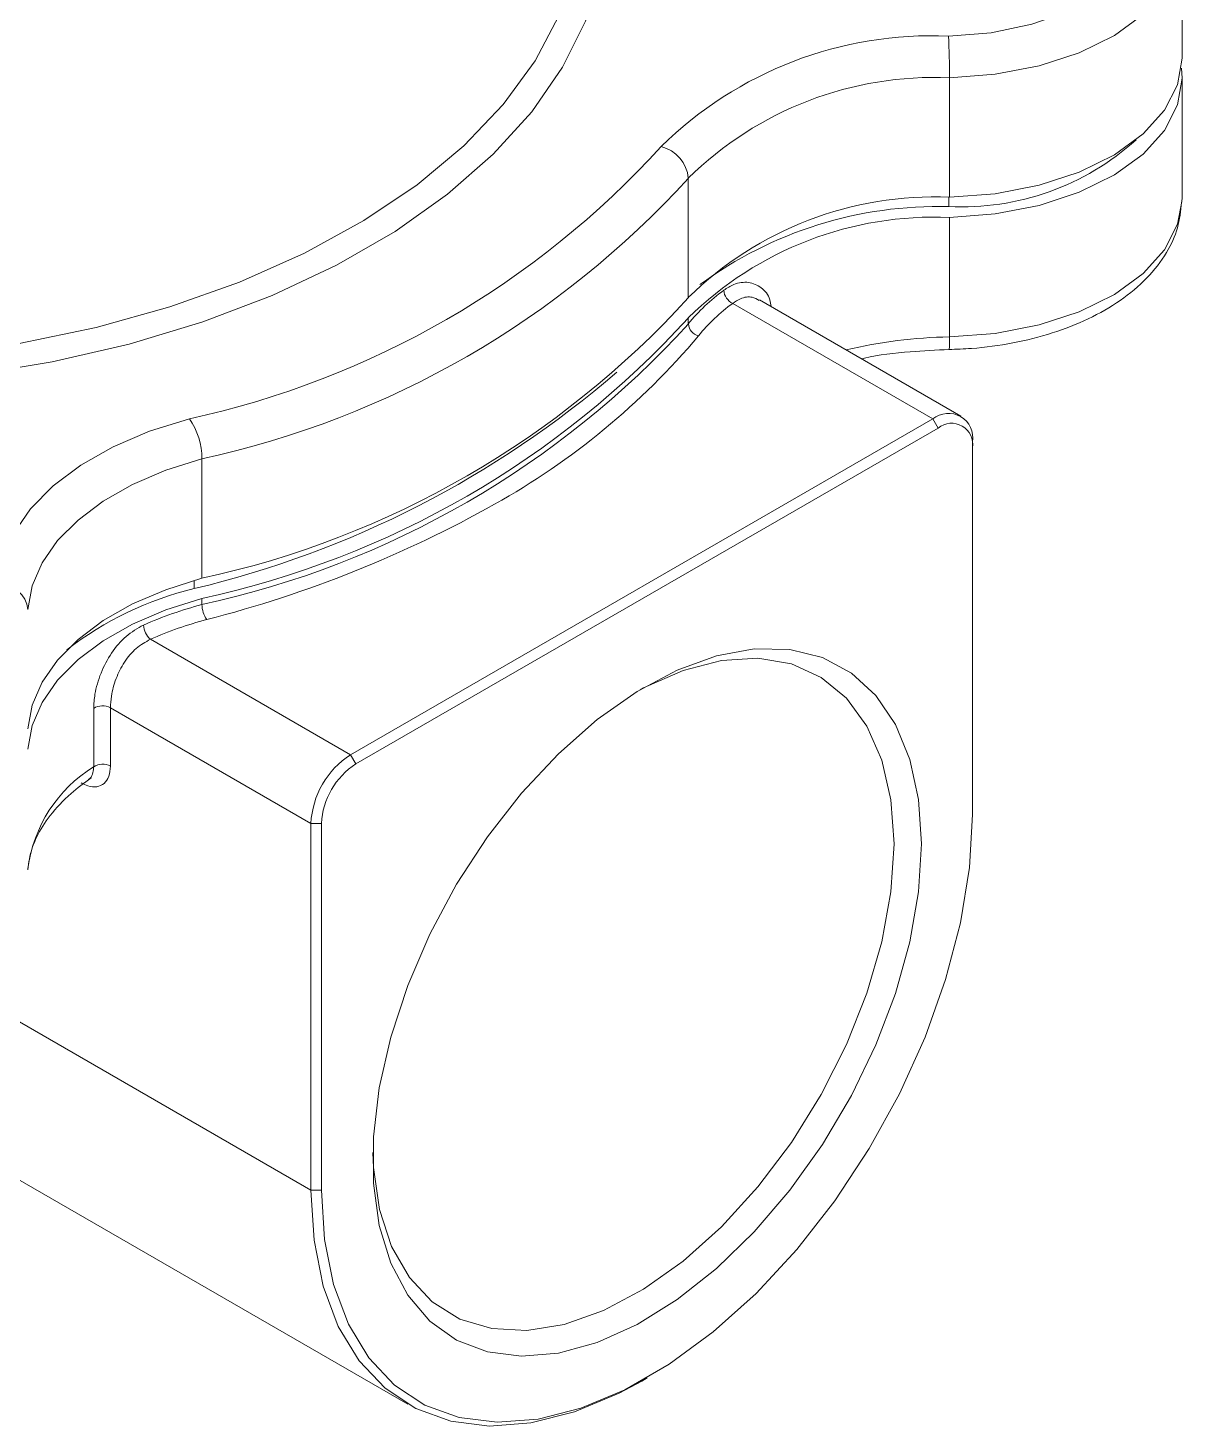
# Model space of a CAD drawing. Header units: millimetres. Extents: x 57 to 386, y 23 to 272.
# Drawn here: x 238.02 to 268.85, y 22.52 to 59.89 of the extents above; entities that cross this region are included whole.
import ezdxf

# ---------------------------------------------------------------- set-up
doc = ezdxf.new("R2010")
doc.units = ezdxf.units.MM

msp = doc.modelspace()

# ---------------------------------------------------------------- linework, layer by layer
at = {"color": 7, "lineweight": 5}
for p, q in [((268.853, 59.083), (268.853, 62.276)), ((262.64, 58.557), (262.64, 55.365)), ((268.853, 55.351), (268.853, 58.544)), ((255.662, 52.681), (255.662, 55.874)), ((268.851, 55.254), (268.853, 55.351)), ((262.64, 51.633), (262.64, 54.826)), ((262.196, 49.441), (256.847, 52.528)), ((262.946, 49.515), (257.561, 52.624)), ((255.662, 51.979), (255.662, 52.142)), ((246.639, 40.46), (262.196, 49.441)), ((262.196, 49.441), (262.337, 49.196)), ((262.337, 49.196), (246.781, 40.216)), ((263.256, 48.828), (263.256, 48.665)), ((263.256, 38.867), (263.256, 48.665)), ((242.668, 48.372), (242.668, 45.179)), ((242.668, 44.477), (242.668, 44.64)), ((241.291, 43.548), (246.639, 40.46)), ((239.774, 40.143), (239.774, 41.703)), ((245.579, 38.623), (240.22, 41.717)), ((240.22, 41.717), (240.22, 40.157)), ((246.781, 40.216), (246.639, 40.46)), ((245.861, 38.623), (245.579, 38.623)), ((245.579, 28.825), (245.579, 38.623)), ((245.861, 38.623), (245.861, 28.825)), ((234.91, 30.756), (248.168, 23.102)), ((245.861, 28.825), (245.579, 28.825)), ((254.419, 23.721), (254.56, 23.803))]:
    msp.add_line(p, q, dxfattribs=at)
at = {"color": 8, "lineweight": 5}
for p, q in [((262.622, 55.114), (262.622, 55.364)), ((242.458, 44.902), (242.458, 45.121)), ((245.579, 28.825), (235.795, 34.473))]:
    msp.add_line(p, q, dxfattribs=at)
at = {"color": 8, "lineweight": 5, "flags": 128}
for points in [[(251.346, 68.372), (251.917, 67.619), (252.635, 66.407), (253.136, 65.159), (253.416, 63.889), (253.473, 62.608), (253.304, 61.331), (252.913, 60.071), (252.302, 58.839), (251.479, 57.65), (250.452, 56.515), (249.231, 55.445), (247.829, 54.453), (246.26, 53.547), (244.541, 52.738), (242.689, 52.033), (240.722, 51.44), (238.662, 50.965), (236.529, 50.613), (235.032, 50.443)], [(234.131, 51.007), (235.658, 51.147), (237.782, 51.453), (239.84, 51.883), (241.81, 52.434), (243.672, 53.098), (245.406, 53.869), (246.993, 54.74), (248.417, 55.699), (249.662, 56.739), (250.716, 57.846), (251.566, 59.011), (252.205, 60.219), (252.625, 61.459), (252.822, 62.718), (252.794, 63.981), (252.541, 65.236), (252.183, 66.214)], [(262.612, 59.672), (263.754, 59.764), (264.84, 59.988), (265.824, 60.334), (266.666, 60.789), (267.33, 61.333), (267.789, 61.944), (268.023, 62.596), (268.023, 63.262), (267.789, 63.913), (267.33, 64.524), (266.666, 65.068), (266.297, 65.291)], [(268.853, 62.276), (268.735, 61.566), (268.384, 60.883), (267.815, 60.251), (267.047, 59.693), (266.108, 59.229), (265.034, 58.878), (263.864, 58.651), (262.64, 58.557)], [(262.64, 51.633), (263.864, 51.727), (265.034, 51.954), (266.108, 52.305), (267.047, 52.768), (267.815, 53.326), (268.384, 53.959), (268.735, 54.642), (268.851, 55.254)]]:
    msp.add_lwpolyline(points, dxfattribs=at)
at = {"color": 7, "lineweight": 5, "flags": 128}
for points in [[(268.853, 59.083), (268.735, 58.373), (268.384, 57.69), (267.815, 57.058), (267.047, 56.5), (266.108, 56.037), (265.034, 55.685), (263.864, 55.458), (262.64, 55.365)], [(262.64, 54.826), (263.864, 54.92), (265.034, 55.146), (266.108, 55.498), (267.047, 55.961), (267.815, 56.519), (268.384, 57.151), (268.735, 57.835), (268.853, 58.544), (268.836, 58.813)], [(237.219, 45.013), (237.346, 45.71), (237.638, 46.389), (238.089, 47.039), (238.69, 47.647), (239.43, 48.201), (240.295, 48.692), (241.269, 49.109), (242.333, 49.445)], [(242.668, 48.372), (241.7, 48.067), (240.815, 47.687), (240.029, 47.241), (239.356, 46.737), (238.809, 46.185), (238.4, 45.594), (238.134, 44.976), (238.019, 44.344)], [(242.668, 45.179), (241.7, 44.874), (240.815, 44.495), (240.029, 44.049), (239.356, 43.545), (238.809, 42.992), (238.4, 42.401), (238.134, 41.784), (238.019, 41.151)], [(238.019, 40.612), (238.134, 41.245), (238.4, 41.862), (238.809, 42.453), (239.356, 43.006), (240.029, 43.51), (240.815, 43.956), (241.7, 44.335), (242.668, 44.64)], [(261.888, 38.077), (261.81, 36.799), (261.578, 35.459), (261.195, 34.084), (260.672, 32.705), (260.018, 31.349), (259.247, 30.047), (258.377, 28.825), (257.425, 27.711), (256.413, 26.727), (255.361, 25.896), (254.291, 25.233), (253.228, 24.754), (252.192, 24.469), (251.208, 24.384), (250.294, 24.5), (249.472, 24.816), (248.758, 25.324), (248.167, 26.014), (247.713, 26.87), (247.405, 27.876), (247.249, 29.008), (247.249, 30.244), (247.405, 31.556), (247.713, 32.917), (248.167, 34.298), (248.758, 35.67), (249.472, 37.002), (250.294, 38.267), (251.208, 39.438), (252.192, 40.49), (253.228, 41.4), (254.291, 42.149), (255.361, 42.721), (256.413, 43.104), (257.425, 43.29), (258.377, 43.274), (259.247, 43.058), (260.018, 42.645), (260.672, 42.045), (261.195, 41.269), (261.578, 40.336), (261.81, 39.264), (261.888, 38.077)], [(261.158, 38.077), (261.077, 39.257), (260.834, 40.316), (260.435, 41.228), (259.89, 41.972), (259.212, 42.53), (258.416, 42.89), (257.521, 43.042), (256.548, 42.984), (255.52, 42.717), (254.461, 42.247), (254.373, 42.199)], [(245.861, 28.825), (245.943, 27.504), (246.184, 26.301), (246.582, 25.239), (247.128, 24.337), (247.812, 23.613), (248.622, 23.079), (249.543, 22.745), (250.558, 22.618), (251.646, 22.701), (252.789, 22.991), (253.965, 23.483), (255.152, 24.168), (256.328, 25.034), (257.471, 26.064), (258.56, 27.238), (259.575, 28.536), (260.495, 29.933), (261.306, 31.402), (261.99, 32.917), (262.536, 34.45), (262.934, 35.971), (263.175, 37.452), (263.256, 38.867)], [(247.232, 29.829), (247.25, 29.432), (247.413, 28.309), (247.734, 27.321), (248.208, 26.491), (248.821, 25.838), (249.56, 25.378), (250.408, 25.121), (251.345, 25.073), (252.349, 25.236), (253.395, 25.606), (254.461, 26.174), (255.52, 26.927), (256.548, 27.847), (257.521, 28.912), (258.416, 30.098), (259.212, 31.377), (259.89, 32.718), (260.435, 34.091), (260.834, 35.463), (261.077, 36.802), (261.158, 38.077)], [(254.419, 23.721), (253.814, 23.396), (252.619, 22.896), (251.458, 22.601), (250.351, 22.517), (249.32, 22.646), (248.385, 22.985), (247.561, 23.528), (246.865, 24.264), (246.31, 25.181), (245.906, 26.26), (245.661, 27.483), (245.579, 28.825)]]:
    msp.add_lwpolyline(points, dxfattribs=at)
at = {"color": 7, "lineweight": 5}
for centre, radius, start, end in [((262.155, 49.405), 10.277, 87.4515, 134.6221), ((241.2, 58.56), 21.441, 359.9937, 2.9739), ((262.225, 49.224), 9.343, 87.4515, 134.6221), ((262.96, 62.074), 6.968, 267.2267, 312.0257), ((237.264, 72.778), 23.878, 282.2563, 317.7384), ((254.706, 55.787), 0.96, 5.1455, 76.1502), ((237.441, 72.432), 24.621, 282.2563, 317.7383), ((262.225, 46.031), 9.343, 87.4515, 134.6221), ((262.334, 44.384), 10.734, 88.46, 126.3365), ((262.225, 45.492), 9.343, 87.4515, 134.6221), ((259.615, 48.769), 5.092, 126.164, 140.9196), ((257.027, 52.905), 0.418, 183.5357, 244.4819), ((237.441, 69.239), 24.621, 282.2563, 317.7383), ((259.739, 48.572), 4.901, 126.1639, 140.9199), ((237.441, 68.7), 24.621, 282.2563, 317.7383), ((237.441, 68.537), 24.621, 282.2563, 317.7383), ((256.021, 52.011), 0.36, 185.1453, 256.1498), ((236.249, 70.931), 26.759, 283.418, 310.8584), ((240.721, 48.353), 1.947, 0.5509, 34.0957), ((262.61, 48.933), 0.655, 350.7859, 129.2033), ((262.696, 48.756), 0.568, 350.7858, 129.2034), ((234.83, 75.072), 32.004, 284.4084, 299.2863), ((237.268, 44.259), 0.756, 6.4016, 93.6774), ((244.564, 36.177), 8.976, 103.5663, 127.8391), ((245.276, 34.541), 10.272, 104.7073, 113.9413), ((243.398, 44.484), 0.73, 180.5506, 214.096), ((241.628, 43.946), 0.521, 181.7395, 229.7263), ((245.303, 34.512), 9.887, 104.7072, 113.9413), ((240.01, 41.317), 0.452, 62.2206, 121.3922), ((247.881, 38.519), 2.305, 122.6054, 177.3946), ((241.765, 36.932), 3.778, 121.8058, 172.5942), ((240.01, 39.757), 0.452, 62.2206, 121.3922), ((247.857, 38.533), 1.998, 122.6054, 177.3944)]:
    msp.add_arc(centre, radius, start, end, dxfattribs=at)
at = {"color": 8, "lineweight": 5}
for centre, radius, start, end in [((240.897, 64.314), 19.653, 299.2015, 319.9247), ((262.882, 38.503), 13.132, 91.0561, 103.2308), ((260.45, 51.542), 2.192, 353.5243, 2.3809)]:
    msp.add_arc(centre, radius, start, end, dxfattribs=at)
at = {"color": 7, "lineweight": 5}
for points, knots in [([(262.628, 51.295), (262.828, 51.302), (263.404, 51.324), (264.343, 51.453), (265.399, 51.719), (266.369, 52.1), (267.224, 52.591), (267.935, 53.184), (268.444, 53.844), (268.769, 54.535), (268.817, 55.001), (268.841, 55.23)], [0, 0, 0, 0, 0.063544, 0.183291, 0.303554, 0.424545, 0.546511, 0.669366, 0.791442, 0.897573, 1, 1, 1, 1]), ([(260.292, 51.047), (260.318, 51.053), (260.729, 51.151), (261.519, 51.243), (262.283, 51.279), (262.628, 51.295)], [0, 0, 0, 0, 0.0352304, 0.5634051, 1, 1, 1, 1]), ([(239.774, 41.703), (239.781, 41.826), (239.797, 42.123), (239.951, 42.648), (240.236, 43.193), (240.629, 43.659), (240.947, 43.839), (241.107, 43.93)], [0, 0, 0, 0, 0.1517339, 0.3629488, 0.5734955, 0.7859625, 1, 1, 1, 1]), ([(241.291, 43.548), (241.16, 43.476), (240.899, 43.333), (240.583, 42.949), (240.358, 42.5), (240.238, 42.065), (240.226, 41.82), (240.22, 41.717)], [0, 0, 0, 0, 0.210506, 0.420682, 0.631487, 0.845445, 1, 1, 1, 1]), ([(240.22, 40.157), (240.212, 40.062), (240.194, 39.87), (240.061, 39.679), (239.864, 39.59), (239.644, 39.608), (239.497, 39.681), (239.438, 39.71)], [0, 0, 0, 0, 0.213229, 0.426435, 0.640259, 0.85525, 1, 1, 1, 1]), ([(238.018, 37.386), (238.028, 37.483), (238.058, 37.774), (238.224, 38.257), (238.592, 38.849), (239.088, 39.385), (239.52, 39.707), (239.704, 39.844)], [0, 0, 0, 0, 0.119166, 0.355573, 0.581756, 0.8222, 1, 1, 1, 1])]:
    msp.add_open_spline(points, degree=3, knots=knots, dxfattribs=at)
at = {"color": 8, "lineweight": 5}
for points, knots in [([(256.61, 52.88), (256.698, 52.936), (256.916, 53.074), (257.279, 53.12), (257.62, 52.97), (257.836, 52.725), (257.865, 52.506), (257.874, 52.443)], [0, 0, 0, 0, 0.167417, 0.414271, 0.659911, 0.901649, 1, 1, 1, 1]), ([(257.552, 52.607), (257.493, 52.641), (257.346, 52.726), (257.086, 52.685), (256.916, 52.574), (256.847, 52.528)], [0, 0, 0, 0, 0.285947, 0.711964, 1, 1, 1, 1]), ([(239.636, 39.803), (239.642, 39.805), (239.695, 39.827), (239.747, 39.934), (239.773, 40.06), (239.774, 40.132), (239.774, 40.143)], [0, 0, 0, 0, 0.068474, 0.534072, 0.932037, 1, 1, 1, 1])]:
    msp.add_open_spline(points, degree=3, knots=knots, dxfattribs=at)

doc.saveas('drawing.dxf')
